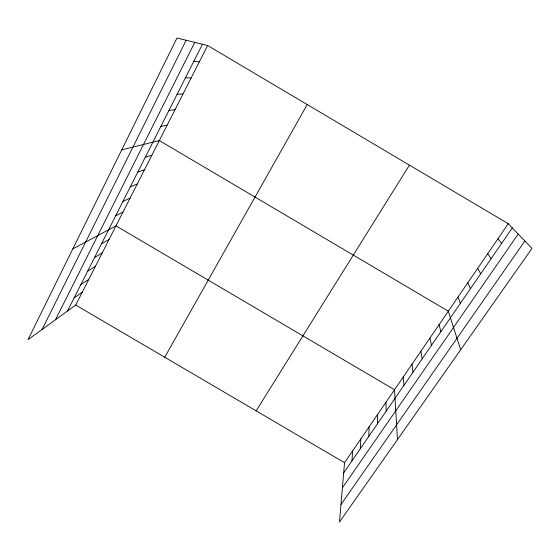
<?xml version="1.0" encoding="UTF-8"?>
<svg xmlns="http://www.w3.org/2000/svg" width="560" height="560" viewBox="0 0 560 560"><rect width="100%" height="100%" fill="white"/><g stroke="black" fill="none" stroke-linecap="round" stroke-linejoin="round"><path stroke-width="0.84" d="M368.865 436.324L369.075 426.888M360.36 448.679L360.794 438.97M351.967 460.887L352.618 450.905M508.256 223.706L344.54 462.7L339.493 521.983L532 248.374L508.256 223.706L207.634 45.521L176.974 38.017L28 339.668L75.726 305.053L207.634 45.521M42.105 329.441L186.158 40.264M55.489 319.732L194.775 42.371M67.487 311.024L202.426 44.247M164.731 357.252L307.209 104.545M256.13 410.851L409.423 165.13M343.665 472.941L512.295 227.899M342.398 487.858L518.217 234.059M340.984 504.483L524.895 240.996M74.123 297.913L82.236 292.25M80.843 284.627L88.816 279.293M87.64 271.187L95.487 266.182M94.528 257.572L102.228 252.91M101.5 243.782L109.06 239.47M72.842 248.871L115.976 225.869L394.513 389.753L397.467 439.586M115.717 215.677L122.976 212.093M122.962 201.355L130.06 198.149M130.305 186.844L137.242 184.023M137.739 172.144L144.508 169.722M145.271 157.248L151.865 155.239M121.737 149.863L159.327 140.567L448.322 311.206L460.656 349.769M160.874 126.399L167.104 125.258M168.952 110.425L174.993 109.739M177.149 94.227L182.987 94.01M185.458 77.798L191.093 78.064M193.879 61.138L199.304 61.901M75.726 305.053L344.54 462.7M497.924 238.791L501.62 243.411M487.739 253.666L491.099 258.706M477.68 268.338L480.718 273.784M467.761 282.814L470.484 288.659M457.975 297.101L460.39 303.324M439.068 324.709L440.895 331.66M429.933 338.051L431.48 345.338M420.91 351.218L422.191 358.841M411.999 364.224L413.014 372.169M403.2 377.069L403.963 385.329M385.931 402.283L386.19 411.145M377.447 414.659L377.475 423.815"/></g></svg>
